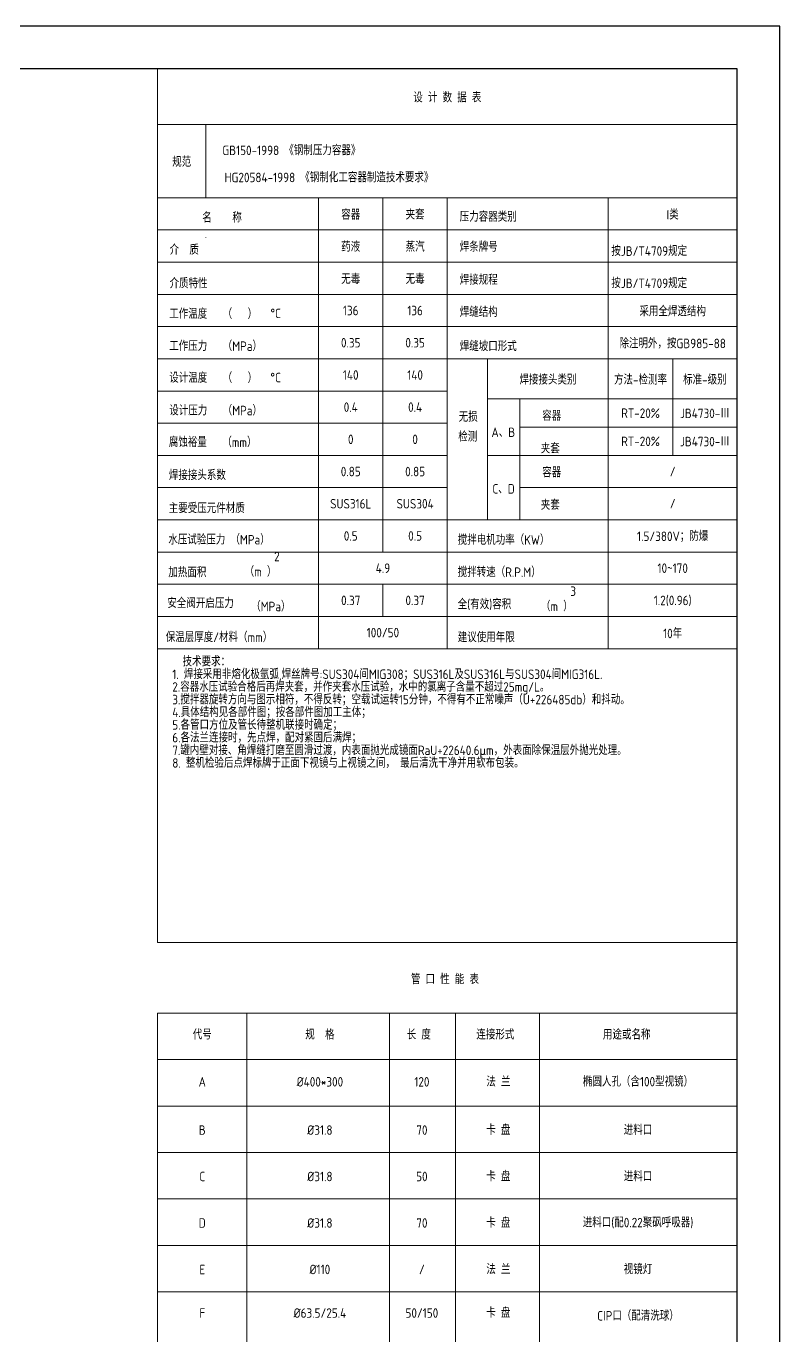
# Model space of a CAD drawing. Header units: millimetres. Extents: x 44795 to 49517, y -899 to 5779.
# Drawn here: x 47535 to 49517, y 2335 to 5779 of the extents above; entities that cross this region are included whole.
import ezdxf
from ezdxf.enums import TextEntityAlignment as Align

# ---------------------------------------------------------------- set-up
doc = ezdxf.new("R2010")
doc.units = ezdxf.units.MM
doc.header["$LTSCALE"] = 2
doc.layers.get('0').update_dxf_attribs({"lineweight": 30})
doc.layers.add('尺寸线层', color=3, linetype='Continuous', lineweight=13)
doc.styles.add('J_BigFont', font='gbenor.shx', dxfattribs={"bigfont": 'gbcbig.shx'})

# ---------------------------------------------------------------- blocks, each defined once
blk = doc.blocks.new('40aa')
for p, q in [((11880, 0), (11880, 8400)), ((11680, 200), (11680, 8200)), ((200, 200), (11680, 200)), ((0, 0), (11880, 0))]:
    blk.add_line(p, q)

msp = doc.modelspace()

# ---------------------------------------------------------------- linework, layer by layer
at = {"layer": '尺寸线层'}
for p, q in [((47880.2, 4142.3), (47880.2, 5667.1)), ((49404.9, 5520.7), (47880.2, 5520.7)), ((48007.2, 5328.2), (48007.2, 5520.7)), ((49404.9, 5328.2), (47880.2, 5328.2)), ((48303.7, 4142.3), (48303.7, 5328.2)), ((48473.1, 4396.4), (48473.1, 5328.2)), ((48642.5, 4142.3), (48642.5, 5328.2)), ((49066.1, 4142.3), (49066.1, 5328.2)), ((49404.9, 5243.5), (47880.2, 5243.5)), ((48007.2, 5222.6), (48007.2, 5223.5)), ((49404.9, 5158.8), (47880.2, 5158.8)), ((49404.9, 5074.1), (47880.2, 5074.1)), ((49404.9, 4989.4), (47880.2, 4989.4)), ((49404.9, 4904.7), (47880.2, 4904.7)), ((48748.4, 4481.1), (48748.4, 4904.7)), ((49235.5, 4650.5), (49235.5, 4904.7)), ((48642.5, 4820), (47880.2, 4820)), ((49404.9, 4799), (48748.4, 4799)), ((48833.1, 4481.1), (48833.1, 4799)), ((48642.5, 4735.2), (47880.2, 4735.2)), ((49404.9, 4724.6), (48833.1, 4724.6)), ((48642.5, 4650.5), (47880.2, 4650.5)), ((49404.9, 4650.5), (48748.4, 4650.5)), ((48642.5, 4565.8), (47880.2, 4565.8)), ((49404.9, 4565.8), (48833.1, 4565.8)), ((49404.9, 4481.1), (47880.2, 4481.1)), ((49404.9, 4396.4), (47880.2, 4396.4)), ((49404.9, 4311.7), (47880.2, 4311.7)), ((48473.1, 4227), (48473.1, 4311.7)), ((49404.9, 4227), (47880.2, 4227)), ((49404.9, 4142.3), (47880.2, 4142.3)), ((47880.2, 3369.3), (47880.2, 4142.3)), ((47880.2, 3369.3), (49404.9, 3369.3)), ((47880.2, 1595.1), (47880.2, 3183.9)), ((49404.9, 3183.9), (47880.2, 3183.9)), ((48115.4, 1595.1), (48115.4, 3183.9)), ((48490.2, 1595.1), (48490.2, 3183.9)), ((48664.3, 1595.1), (48664.3, 3183.9)), ((48884.7, 1595.1), (48884.7, 3183.9)), ((49404.9, 3061.7), (47880.2, 3061.7)), ((49404.9, 2939.5), (47880.2, 2939.5)), ((49404.9, 2817.3), (47880.2, 2817.3)), ((49404.9, 2695.1), (47880.2, 2695.1)), ((49404.9, 2572.9), (47880.2, 2572.9)), ((49404.9, 2450.6), (47880.2, 2450.6))]:
    msp.add_line(p, q, dxfattribs=at)

# ---------------------------------------------------------------- block references
at = {"xscale": 0.5621407850521791, "yscale": 0.5621407850521791, "zscale": 0.562140785052, "rotation": 90}
msp.add_blockref('40aa', (49517.4, -898.7), dxfattribs=at)

# ---------------------------------------------------------------- texts
at = {"layer": '尺寸线层', "style": 'J_BigFont'}
for s, p in [('设 计 数 据 表', (48642.5, 5593.9)), ('规范', (47943.7, 5424.5)), ('容器', (48388.4, 5285.9)), ('夹套', (48557.8, 5285.9)), ('I类', (49235.5, 5285.9)), ('药液', (48388.4, 5201.2)), ('蒸汽', (48557.8, 5201.2)), ('无毒', (48388.4, 5116.4)), ('无毒', (48557.8, 5116.4)), ('136', (48388.4, 5031.7)), ('136', (48557.8, 5031.7)), ('采用全焊透结构', (49235.5, 5031.7)), ('除注明外，按GB985-88', (49235.5, 4947)), ('0.35', (48388.4, 4947)), ('0.35', (48557.8, 4947)), ('140', (48388.4, 4862.3)), ('140', (48557.8, 4862.3)), ('焊接接头类别', (48907.3, 4851.8)), ('方法-检测率', (49150.8, 4851.8)), ('标准-级别', (49320.2, 4851.8)), ('0.4', (48388.4, 4777.6)), ('0.4', (48557.8, 4777.6)), ('RT-20%', (49150.8, 4761.8)), ('JB4730-Ⅲ', (49320.2, 4761.8)), ('0', (48388.4, 4692.9)), ('0', (48557.8, 4692.9)), ('RT-20%', (49150.8, 4687.6)), ('JB4730-Ⅲ', (49320.2, 4687.6)), ('0.85', (48388.4, 4608.2)), ('0.85', (48557.8, 4608.2)), ('/', (49235.5, 4608.2)), ('SUS316L', (48388.4, 4523.5)), ('SUS304', (48557.8, 4523.5)), ('/', (49235.5, 4523.5)), ('0.5', (48388.4, 4438.8)), ('0.5', (48557.8, 4438.8)), ('1.5/380V；防爆', (49235.5, 4438.8)), ('4.9', (48473.1, 4354)), ('10~170', (49235.5, 4354)), ('0.37', (48388.4, 4269.3)), ('0.37', (48557.8, 4269.3)), ('1.2(0.96)', (49235.5, 4269.3)), ('100/50', (48473.1, 4184.6)), ('10年', (49235.5, 4184.6))]:
    msp.add_text(s, height=25, dxfattribs=at).set_placement(p, align=Align.MIDDLE)
for s, p in [(' GB150-1998 《钢制压力容器》', (48037, 5440.4)), ('HG20584-1998 《钢制化工容器制造技术要求》', (48056.4, 5369.1)), ('名    称', (47997.7, 5263.3)), ('压力容器类别', (48675.2, 5265.5)), ('介  质', (47911.8, 5178.6)), ('焊条牌号', (48675.2, 5186.4)), ('按JB/T4709规定', (49074.1, 5175.5)), ('介质特性', (47911.8, 5090.4)), ('焊接规程', (48675.2, 5099.7)), ('按JB/T4709规定', (49074.1, 5090.8)), ('工作温度   （   ）', (47910.9, 5010.2)), ('%%DC', (48177.2, 5011.7)), ('焊缝结构', (48675.2, 5015)), ('工作压力   （MPa）', (47910.9, 4925.5)), ('焊缝坡口形式', (48675.2, 4925)), ('设计温度   （   ）', (47910.9, 4841.9)), ('%%DC', (48177.1, 4842.9)), ('设计压力   （MPa）', (47910.9, 4756.1)), ('无损', (48672.5, 4739.1)), ('容器', (48892.3, 4741.8)), ('A、B', (48758.7, 4699)), ('腐蚀裕量   （mm）', (47909.8, 4672.7)), ('检测', (48671.2, 4687.1)), ('夹套', (48888.4, 4656.1)), ('容器', (48892.3, 4593.3)), ('焊接接头系数', (47909.9, 4586)), ('C、D', (48761.2, 4550.2)), ('主要受压元件材质', (47909.5, 4498.9)), ('夹套', (48888.4, 4507.6)), ('水压试验压力 （MPa）', (47908.4, 4416.4)), ('搅拌电机功率（KW）', (48669.8, 4415.7)), ('2', (48186.9, 4372.1)), ('加热面积', (47908.5, 4330.3)), (' （m ）', (48095.8, 4332.2)), ('搅拌转速（R.P.M）', (48669.8, 4331)), ('3', (48966.3, 4280.9)), ('安全阀开启压力', (47905.9, 4249.2)), ('全(有效)容积', (48669.8, 4246.3)), ('（MPa）', (48126.5, 4240.8)), (' （m ）', (48875.3, 4241.1)), ('保温层厚度/材料（mm）', (47901.6, 4159.9)), ('建议使用年限', (48670, 4159.5))]:
    msp.add_text(s, height=25, dxfattribs=at).set_placement(p)
at = {"layer": '尺寸线层', "insert": (47918.9, 4120.9), "char_height": 25, "width": 1522.698, "attachment_point": 1, "line_spacing_factor": 0.8, "style": 'J_BigFont'}
msp.add_mtext('  技术要求：\\P1. 焊接采用非熔化极氩弧,焊丝牌号:SUS304间MIG308；SUS316L及SUS316L与SUS304间MIG316L.\\P2.容器水压试验合格后再焊夹套，并作夹套水压试验，水中的氯离子含量不超过25mg/L。\\P3.搅拌器旋转方向与图示相符，不得反转；空载试运转15分钟，不得有不正常噪声（U+226485db）和抖动。 \\P4.具体结构见各部件图；按各部件图加工主体；\\P5.各管口方位及管长待整机联接时确定；\\P6.各法兰连接时，先点焊，配对紧固后满焊；\\P7.罐内壁对接、角焊缝打磨至圆滑过渡，内表面抛光成镜面RaU+22640.6μm，外表面除保温层外抛光处理。\\P8. 整机检验后点焊标牌于正面下视镜与上视镜之间， 最后清洗干净并用软布包装。', dxfattribs=at)
at = {"layer": '尺寸线层', "char_height": 25, "attachment_point": 5, "style": 'J_BigFont'}
for s, insert, width in [('管 口 性 能 表', (48636.3, 3272.5), 658.817), ('代号', (47997.8, 3126.9), 235.224), ('规  格', (48307.3, 3126.9), 365.904), ('长 度', (48567.5, 3126.9), 209.088), ('连接形式', (48768.9, 3126.9), 261.36), ('用途或名称', (49114.5, 3126.9), 418.176), ('A', (47997.8, 3003.1), 235.224), ('%%C400*300', (48307.3, 3003.1), 365.904), ('120', (48575.6, 3003.1), 261.36), ('法 兰', (48776.9, 3003.1), 261.36), ('椭圆人孔（含100型视镜）', (49144.3, 3003.1), 784.311), ('B', (47997.8, 2876.2), 235.224), ('%%c31.8', (48307.3, 2876.2), 365.904), ('70', (48575.6, 2876.2), 261.36), ('卡 盘', (48776.9, 2876.2), 261.36), ('进料口', (49144.3, 2876.2), 418.176), ('C', (47997.8, 2754.1), 235.224), ('%%c31.8', (48307.3, 2754.1), 365.904), ('50', (48575.6, 2754.1), 261.36), ('卡 盘', (48776.9, 2754.1), 261.36), ('进料口', (49144.3, 2754), 418.176), ('D', (47997.8, 2631.8), 235.224), ('%%c31.8', (48307.3, 2631.8), 365.904), ('70', (48575.6, 2631.8), 261.36), ('卡 盘', (48776.9, 2631.8), 261.36), ('进料口(配0.22聚砜呼吸器)', (49144.3, 2631.7), 645.612), ('E', (47997.8, 2509.3), 235.224), ('%%C110', (48307.3, 2509.6), 365.904), ('/', (48575.6, 2509.6), 261.36), ('法 兰', (48776.9, 2509.6), 261.36), ('视镜灯', (49144.3, 2509.6), 418.176), ('F', (47997.8, 2395), 235.224), ('%%c63.5/25.4', (48307.3, 2395), 365.904), ('50/150', (48575.6, 2395), 261.36), ('卡 盘', (48776.9, 2395), 261.36), ('CIP口（配清洗球）', (49144.3, 2387.4), 418.176)]:
    msp.add_mtext(s, dxfattribs=dict(at, insert=insert, width=width))

doc.saveas('drawing.dxf')
